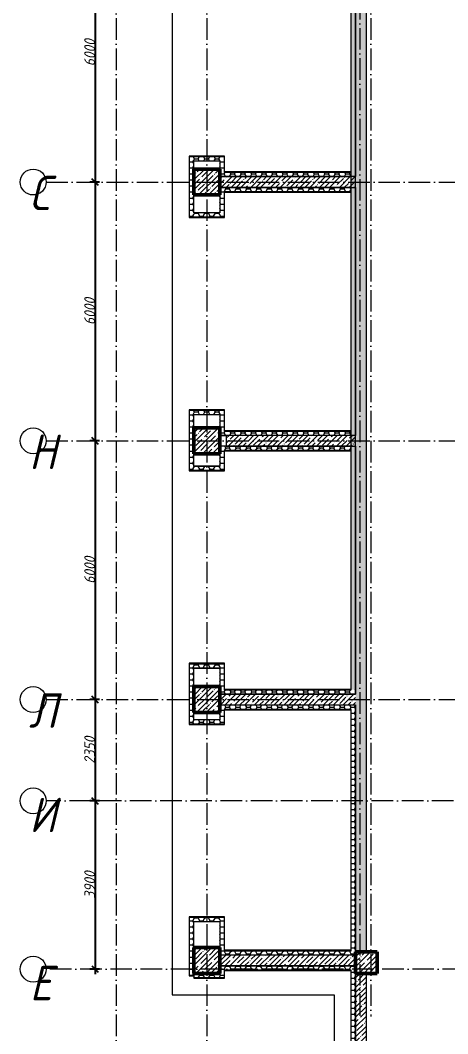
# Model space of a CAD drawing. Header units: millimetres. Extents: x -606178 to 312196, y -19338 to 632709.
# Drawn here: x -533340 to -523432, y 462726 to 486227 of the extents above; entities that cross this region are included whole.
import ezdxf

# ---------------------------------------------------------------- set-up
doc = ezdxf.new("R2010")
doc.units = ezdxf.units.MM
doc.linetypes.add('50_200_ШТРИХ_1Т_ш5_п1_п1_', pattern=[700, 500, -100, 0, -100])
for name, color, linetype, lineweight in [('A-____-____-DIMS', 7, 'Continuous', 9), ('A-FLOR-____-OTLN', 7, 'Continuous', 9), ('A-WALL-____-MCUT', 7, 'Continuous', 13), ('A-WALL-____-MCUT-1', 7, 'Continuous', 9), ('A-WALL-____-MCUT-3', 7, 'Continuous', 9), ('A-WALL-____-PATT-1', 7, 'Continuous', 9), ('A-WALL-FNSH-MCUT-1', 7, 'Continuous', 9), ('S-COLS-____-MCUT', 7, 'Continuous', 50), ('S-COLS-____-OTLN', 7, 'Continuous', 9), ('S-GRID-____-IDEN', 7, 'Continuous', 9), ('S-GRID-____-OTLN-1', 7, '50_200_ШТРИХ_1Т_ш5_п1_п1_', 9)]:
    doc.layers.add(name, color=color, linetype=linetype, lineweight=lineweight)
doc.styles.add('ISOCPEUR_I', font='isocpeui.ttf', dxfattribs={"width": 0.9, "height": 2.5})
doc.styles.add('ISOCPEUR_I_9', font='isocpeui.ttf', dxfattribs={"width": 0.9, "height": 250})
doc.dimstyles.new('ISO-2_5_0_9К_БОЛЬШОЙ_ОСИ', dxfattribs={"dimscale": 304.8, "dimtxt": 248.995294, "dimasz": 0.492126, "dimexe": 0.393701, "dimexo": 0, "dimgap": 0, "dimtad": 1, "dimdec": 0, "dimzin": 0, "dimdsep": 46, "dimtxsty": 'ISOCPEUR_I_9', "dimblk1": 'OBLIQUE', "dimblk2": 'OBLIQUE', "dimsah": 1, "dimcen": 0.09, "dimdle": 0.393701, "dimazin": 0, "dimtfac": 1, "dimtdec": 4, "dimtix": 1, "dimtmove": 0, "dimatfit": 3, "dimfxl": 1, "dimtvp": 1, "dimtolj": 1, "dimtzin": 0, "dimarcsym": 2})
pattern_1 = [(45, (-600067.05, 451794.26), (-114.04925, 114.04925), []), (45, (-599953, 451794.26), (-114.04925, 114.04925), [201.612, -40.322, 3.353, -36.97])]
pattern_2 = [(0, (-600067.05, 451794.26), (120.968, 69.841), [80.645, -161.29]), (120, (-600067.05, 451794.26), (-120.96808, 69.84086), [80.645, -161.29]), (60, (-600067.05, 451794.26), (-8e-05, 139.68186), [0, -161.29, 80.645, 0])]

# ---------------------------------------------------------------- blocks, each defined once
blk = doc.blocks.new('BSC_Колонна _Прямоугольная - 600х600-V9-АР1_Кладочный план подвала в осях 1-64_А-ГГ')
at = {"layer": 'S-COLS-____-OTLN'}
h = blk.add_hatch(dxfattribs=at)
h.set_pattern_fill('FP_18', color=256, style=0, pattern_type=2)
h.set_pattern_definition([(45, (-71050, -30681.04), (-114.04925, 114.04925), []), (45, (-70935.95, -30681.04), (-114.04925, 114.04925), [201.613, -40.323, 3.353, -36.97])])
h.paths.add_polyline_path([(-300, -300), (300, -300), (300, 300), (-300, 300), (-300, 154)], flags=0)
at = {"layer": 'S-COLS-____-MCUT'}
for p, q in [((300, 300), (-300, 300)), ((-300, 300), (-300, -300)), ((300, -300), (300, 300)), ((-300, -300), (300, -300))]:
    blk.add_line(p, q, dxfattribs=at)
blk = doc.blocks.new('BSC_Колонна _Прямоугольная - 600х600-V10-АР1_Кладочный план подвала в осях 1-64_А-ГГ')
at = {"layer": 'S-COLS-____-OTLN'}
h = blk.add_hatch(dxfattribs=at)
h.set_pattern_fill('FP_19', color=256, style=0, pattern_type=2)
h.set_pattern_definition([(45, (-71050, -24681.04), (-114.04925, 114.04925), []), (45, (-70935.95, -24681.04), (-114.04925, 114.04925), [201.613, -40.323, 3.353, -36.97])])
h.paths.add_polyline_path([(-300, -300), (300, -300), (300, 300), (-300, 300), (-300, 134)], flags=0)
at = {"layer": 'S-COLS-____-MCUT'}
for p, q in [((300, 300), (-300, 300)), ((-300, 300), (-300, -300)), ((300, -300), (300, 300)), ((-300, -300), (300, -300))]:
    blk.add_line(p, q, dxfattribs=at)
blk = doc.blocks.new('BSC_Колонна _Прямоугольная - 600х600-V11-АР1_Кладочный план подвала в осях 1-64_А-ГГ')
at = {"layer": 'S-COLS-____-OTLN'}
h = blk.add_hatch(dxfattribs=at)
h.set_pattern_fill('FP_20', color=256, style=0, pattern_type=2)
h.set_pattern_definition([(45, (-71050, -18681.04), (-114.04925, 114.04925), []), (45, (-70935.95, -18681.04), (-114.04925, 114.04925), [201.613, -40.323, 3.353, -36.97])])
h.paths.add_polyline_path([(-300, -300), (300, -300), (300, 300), (-300, 300), (-300, 114)], flags=0)
at = {"layer": 'S-COLS-____-MCUT'}
for p, q in [((300, 300), (-300, 300)), ((-300, 300), (-300, -300)), ((300, -300), (300, 300)), ((-300, -300), (300, -300))]:
    blk.add_line(p, q, dxfattribs=at)
blk = doc.blocks.new('BSC_Колонна _Прямоугольная - 600х600-V85-АР1_Кладочный план подвала в осях 1-64_А-ГГ')
at = {"layer": 'S-COLS-____-OTLN'}
h = blk.add_hatch(dxfattribs=at)
h.set_pattern_fill('FP_97', color=256, style=0, pattern_type=2)
h.set_pattern_definition([(45, (-71050, -12631.04), (-114.04925, 114.04925), []), (45, (-70935.95, -12631.04), (-114.04925, 114.04925), [201.613, -40.323, 3.353, -36.97])])
h.paths.add_polyline_path([(-300, -300), (300, -300), (300, 300), (-300, 300), (-300, 144)], flags=0)
at = {"layer": 'S-COLS-____-MCUT'}
for p, q in [((300, 300), (-300, 300)), ((-300, 300), (-300, -300)), ((300, -300), (300, 300)), ((-300, -300), (300, -300))]:
    blk.add_line(p, q, dxfattribs=at)
blk = doc.blocks.new('BSC_Колонна _Прямоугольная - 500х500-V144-АР1_Кладочный план подвала в осях 1-64_А-ГГ')
at = {"layer": 'S-COLS-____-OTLN'}
h = blk.add_hatch(dxfattribs=at)
h.set_pattern_fill('FP_160', color=256, style=0, pattern_type=2)
h.set_pattern_definition([(45, (-74750, -12581.04), (-114.04925, 114.04925), []), (45, (-74635.95, -12581.04), (-114.04925, 114.04925), [201.613, -40.323, 3.353, -36.97])])
h.paths.add_polyline_path([(-250, -250), (250, -250), (250, 250), (-250, 250), (-250, 194)], flags=0)
at = {"layer": 'S-COLS-____-MCUT'}
for p, q in [((250, 250), (-250, 250)), ((-250, 250), (-250, -250)), ((250, -250), (250, 250)), ((-250, -250), (250, -250))]:
    blk.add_line(p, q, dxfattribs=at)
blk = doc.blocks.new('Ось сетки - Круг_Ø6_00__ISO-2_5_0_9K_-25732049-АР1_Кладочный план подвала в осях 1-64_А-ГГ')
at = {"layer": 'S-GRID-____-IDEN'}
blk.add_circle((0, 0), 3, dxfattribs=at)
blk = doc.blocks.new('_Oblique')
at = {"color": 0, "linetype": 'ByBlock', "lineweight": -2}
blk.add_line((-0.5, -0.5), (0.5, 0.5), dxfattribs=at)
blk = doc.blocks.new('*D3978')
at = {"layer": 'A-____-____-DIMS', "color": 0, "lineweight": -2, "transparency": 16777216}
for p, q in [((-531607, 488595), (-531607, 482355)), ((-531501, 488475), (-531727, 488475)), ((-531501, 482475), (-531727, 482475))]:
    blk.add_line(p, q, dxfattribs=at)
at = {"layer": 'Defpoints', "color": 0, "transparency": 16777216}
for p in [(-531501, 488475), (-531607, 482475), (-531501, 482475)]:
    blk.add_point(p, dxfattribs=at)
at = {"layer": 'A-____-____-DIMS', "color": 0, "lineweight": -2, "transparency": 16777216, "xscale": 150, "yscale": 150, "zscale": 150}
for p, rotation in [((-531607, 488475), 90), ((-531607, 482475), 270)]:
    blk.add_blockref('_Oblique', p, dxfattribs=dict(at, rotation=rotation))
at = {"layer": 'A-____-____-DIMS', "color": 0, "transparency": 16777216, "insert": (-531732, 485475), "char_height": 250, "width": 758.48, "attachment_point": 5, "rotation": 90, "style": 'ISOCPEUR_I_9'}
blk.add_mtext('\\A1;6000', dxfattribs=at)
blk = doc.blocks.new('*D3979')
at = {"layer": 'A-____-____-DIMS', "color": 0, "lineweight": -2, "transparency": 16777216}
for p, q in [((-531501, 482475), (-531727, 482475)), ((-531607, 482595), (-531607, 476355)), ((-531501, 476475), (-531727, 476475))]:
    blk.add_line(p, q, dxfattribs=at)
at = {"layer": 'Defpoints', "color": 0, "transparency": 16777216}
for p in [(-531501, 482475), (-531607, 476475), (-531501, 476475)]:
    blk.add_point(p, dxfattribs=at)
at = {"layer": 'A-____-____-DIMS', "color": 0, "lineweight": -2, "transparency": 16777216, "xscale": 150, "yscale": 150, "zscale": 150}
for p, rotation in [((-531607, 482475), 90), ((-531607, 476475), 270)]:
    blk.add_blockref('_Oblique', p, dxfattribs=dict(at, rotation=rotation))
at = {"layer": 'A-____-____-DIMS', "color": 0, "transparency": 16777216, "insert": (-531732, 479475), "char_height": 250, "width": 758.48, "attachment_point": 5, "rotation": 90, "style": 'ISOCPEUR_I_9'}
blk.add_mtext('\\A1;6000', dxfattribs=at)
blk = doc.blocks.new('*D3980')
at = {"layer": 'A-____-____-DIMS', "color": 0, "lineweight": -2, "transparency": 16777216}
for p, q in [((-531607, 476595), (-531607, 470355)), ((-531501, 476475), (-531727, 476475)), ((-531501, 470475), (-531727, 470475))]:
    blk.add_line(p, q, dxfattribs=at)
at = {"layer": 'Defpoints', "color": 0, "transparency": 16777216}
for p in [(-531501, 476475), (-531607, 470475), (-531501, 470475)]:
    blk.add_point(p, dxfattribs=at)
at = {"layer": 'A-____-____-DIMS', "color": 0, "lineweight": -2, "transparency": 16777216, "xscale": 150, "yscale": 150, "zscale": 150}
for p, rotation in [((-531607, 476475), 90), ((-531607, 470475), 270)]:
    blk.add_blockref('_Oblique', p, dxfattribs=dict(at, rotation=rotation))
at = {"layer": 'A-____-____-DIMS', "color": 0, "transparency": 16777216, "insert": (-531732, 473475), "char_height": 250, "width": 758.48, "attachment_point": 5, "rotation": 90, "style": 'ISOCPEUR_I_9'}
blk.add_mtext('\\A1;6000', dxfattribs=at)
blk = doc.blocks.new('*D3981')
at = {"layer": 'A-____-____-DIMS', "color": 0, "lineweight": -2, "transparency": 16777216}
for p, q in [((-531607, 470595), (-531607, 468005)), ((-531501, 470475), (-531727, 470475)), ((-531501, 468125), (-531727, 468125))]:
    blk.add_line(p, q, dxfattribs=at)
at = {"layer": 'Defpoints', "color": 0, "transparency": 16777216}
for p in [(-531501, 470475), (-531607, 468125), (-531501, 468125)]:
    blk.add_point(p, dxfattribs=at)
at = {"layer": 'A-____-____-DIMS', "color": 0, "lineweight": -2, "transparency": 16777216, "xscale": 150, "yscale": 150, "zscale": 150}
for p, rotation in [((-531607, 470475), 90), ((-531607, 468125), 270)]:
    blk.add_blockref('_Oblique', p, dxfattribs=dict(at, rotation=rotation))
at = {"layer": 'A-____-____-DIMS', "color": 0, "transparency": 16777216, "insert": (-531732, 469300), "char_height": 250, "width": 758.48, "attachment_point": 5, "rotation": 90, "style": 'ISOCPEUR_I_9'}
blk.add_mtext('\\A1;2350', dxfattribs=at)
blk = doc.blocks.new('*D3982')
at = {"layer": 'A-____-____-DIMS', "color": 0, "lineweight": -2, "transparency": 16777216}
for p, q in [((-531607, 468245), (-531607, 464105)), ((-531501, 468125), (-531727, 468125)), ((-531501, 464225), (-531727, 464225))]:
    blk.add_line(p, q, dxfattribs=at)
at = {"layer": 'Defpoints', "color": 0, "transparency": 16777216}
for p in [(-531501, 468125), (-531607, 464225), (-531501, 464225)]:
    blk.add_point(p, dxfattribs=at)
at = {"layer": 'A-____-____-DIMS', "color": 0, "lineweight": -2, "transparency": 16777216, "xscale": 150, "yscale": 150, "zscale": 150}
for p, rotation in [((-531607, 468125), 90), ((-531607, 464225), 270)]:
    blk.add_blockref('_Oblique', p, dxfattribs=dict(at, rotation=rotation))
at = {"layer": 'A-____-____-DIMS', "color": 0, "transparency": 16777216, "insert": (-531732, 466175), "char_height": 250, "width": 758.48, "attachment_point": 5, "rotation": 90, "style": 'ISOCPEUR_I_9'}
blk.add_mtext('\\A1;3900', dxfattribs=at)

msp = doc.modelspace()

# ---------------------------------------------------------------- hatches: boundary and pattern name
at = {"layer": 'A-WALL-____-PATT-1'}
h = msp.add_hatch(dxfattribs=at)
h.set_pattern_fill('FP_1', color=256, style=0, pattern_type=2)
h.set_pattern_definition(pattern_1)
h.paths.add_polyline_path([(-525567.047, 464625.3011), (-525317.047, 464625.3011), (-525317.047, 494225.3011), (-525567.047, 494225.3011), (-525567.047, 466289.0114)], flags=0)
h = msp.add_hatch(dxfattribs=at)
h.set_pattern_fill('FP_91', color=256, style=0, pattern_type=2)
h.set_pattern_definition(pattern_2)
h.paths.add_polyline_path([(-525567.047, 470702.3011), (-525567.047, 470710.3011), (-525569.047, 470710.3011), (-525569.047, 488240.3011), (-525567.047, 488240.3011), (-525567.047, 488248.3011), (-525669.047, 488248.3011), (-525669.047, 470702.3011), (-525569.047, 470702.3011)], flags=0)
h = msp.add_hatch(dxfattribs=at)
h.set_pattern_fill('FP_91', color=256, style=0, pattern_type=2)
h.set_pattern_definition(pattern_2)
h.paths.add_polyline_path([(-528715.047, 482967.3011), (-528715.047, 483067.3011), (-529419.047, 483067.3011), (-529419.047, 482967.3011), (-528717.047, 482967.3011)], flags=0)
h = msp.add_hatch(dxfattribs=at)
h.set_pattern_fill('FP_91', color=256, style=0, pattern_type=2)
h.set_pattern_definition(pattern_2)
h.paths.add_polyline_path([(-529382.2857, 481663.3011), (-529319.047, 481663.3011), (-529319.047, 482967.3011), (-529419.047, 482967.3011), (-529419.047, 481663.3011)], flags=0)
h = msp.add_hatch(dxfattribs=at)
h.set_pattern_fill('FP_91', color=256, style=0, pattern_type=2)
h.set_pattern_definition(pattern_2)
h.paths.add_polyline_path([(-528715.047, 482602.3011), (-528615.047, 482602.3011), (-528615.047, 483067.3011), (-528715.047, 483067.3011), (-528715.047, 482628.921)], flags=0)
h = msp.add_hatch(dxfattribs=at)
h.set_pattern_fill('FP_1', color=256, style=0, pattern_type=2)
h.set_pattern_definition(pattern_1)
h.paths.add_polyline_path([(-525567.047, 482350.3011), (-525567.047, 482600.3011), (-528717.047, 482600.3011), (-528717.047, 482350.3011), (-525847.2793, 482350.3011)], flags=0)
h = msp.add_hatch(dxfattribs=at)
h.set_pattern_fill('FP_91', color=256, style=0, pattern_type=2)
h.set_pattern_definition(pattern_2)
h.paths.add_polyline_path([(-528607.047, 482600.3011), (-528607.047, 482602.3011), (-525677.047, 482602.3011), (-525677.047, 482702.3011), (-528615.047, 482702.3011), (-528615.047, 482600.3011)], flags=0)
h = msp.add_hatch(dxfattribs=at)
h.set_pattern_fill('FP_91', color=256, style=0, pattern_type=2)
h.set_pattern_definition(pattern_2)
h.paths.add_polyline_path([(-528715.047, 481663.3011), (-528615.047, 481663.3011), (-528615.047, 482348.3011), (-528715.047, 482348.3011), (-528715.047, 481763.3011)], flags=0)
h = msp.add_hatch(dxfattribs=at)
h.set_pattern_fill('FP_91', color=256, style=0, pattern_type=2)
h.set_pattern_definition(pattern_2)
h.paths.add_polyline_path([(-525847.2793, 482248.3011), (-525677.047, 482248.3011), (-525677.047, 482348.3011), (-528607.047, 482348.3011), (-528607.047, 482350.3011), (-528615.047, 482350.3011), (-528615.047, 482248.3011), (-527614.7825, 482248.3011)], flags=0)
h = msp.add_hatch(dxfattribs=at)
h.set_pattern_fill('FP_91', color=256, style=0, pattern_type=2)
h.set_pattern_definition(pattern_2)
h.paths.add_polyline_path([(-529319.047, 481663.3011), (-528715.047, 481663.3011), (-528715.047, 481763.3011), (-529319.047, 481763.3011)], flags=0)
h = msp.add_hatch(dxfattribs=at)
h.set_pattern_fill('FP_91', color=256, style=0, pattern_type=2)
h.set_pattern_definition(pattern_2)
h.paths.add_polyline_path([(-528715.047, 477087.3011), (-528715.047, 477187.3011), (-529419.047, 477187.3011), (-529419.047, 477087.3011), (-528717.047, 477087.3011)], flags=0)
h = msp.add_hatch(dxfattribs=at)
h.set_pattern_fill('FP_91', color=256, style=0, pattern_type=2)
h.set_pattern_definition(pattern_2)
h.paths.add_polyline_path([(-529319.047, 475783.3011), (-529319.047, 477087.3011), (-529419.047, 477087.3011), (-529419.047, 475783.3011), (-529382.2857, 475783.3011)], flags=0)
h = msp.add_hatch(dxfattribs=at)
h.set_pattern_fill('FP_91', color=256, style=0, pattern_type=2)
h.set_pattern_definition(pattern_2)
h.paths.add_polyline_path([(-528615.047, 476602.3011), (-528615.047, 477187.3011), (-528715.047, 477187.3011), (-528715.047, 476602.3011)], flags=0)
h = msp.add_hatch(dxfattribs=at)
h.set_pattern_fill('FP_91', color=256, style=0, pattern_type=2)
h.set_pattern_definition(pattern_2)
h.paths.add_polyline_path([(-528615.047, 476600.3011), (-528607.047, 476600.3011), (-528607.047, 476602.3011), (-525677.047, 476602.3011), (-525677.047, 476702.3011), (-528615.047, 476702.3011), (-528615.047, 476602.3011)], flags=0)
h = msp.add_hatch(dxfattribs=at)
h.set_pattern_fill('FP_1', color=256, style=0, pattern_type=2)
h.set_pattern_definition(pattern_1)
h.paths.add_polyline_path([(-525567.047, 476350.3011), (-525567.047, 476600.3011), (-528567.047, 476600.3011), (-528567.047, 476350.3011), (-525847.2793, 476350.3011)], flags=0)
h = msp.add_hatch(dxfattribs=at)
h.set_pattern_fill('FP_91', color=256, style=0, pattern_type=2)
h.set_pattern_definition(pattern_2)
h.paths.add_polyline_path([(-528715.047, 475783.3011), (-528615.047, 475783.3011), (-528615.047, 476348.3011), (-528715.047, 476348.3011), (-528715.047, 475883.3011)], flags=0)
h = msp.add_hatch(dxfattribs=at)
h.set_pattern_fill('FP_91', color=256, style=0, pattern_type=2)
h.set_pattern_definition(pattern_2)
h.paths.add_polyline_path([(-525847.2793, 476248.3011), (-525677.047, 476248.3011), (-525677.047, 476348.3011), (-528607.047, 476348.3011), (-528607.047, 476350.3011), (-528615.047, 476350.3011), (-528615.047, 476248.3011), (-527614.7825, 476248.3011)], flags=0)
h = msp.add_hatch(dxfattribs=at)
h.set_pattern_fill('FP_91', color=256, style=0, pattern_type=2)
h.set_pattern_definition(pattern_2)
h.paths.add_polyline_path([(-529317.047, 475783.3011), (-528715.047, 475783.3011), (-528715.047, 475883.3011), (-529319.047, 475883.3011), (-529319.047, 475783.3011)], flags=0)
h = msp.add_hatch(dxfattribs=at)
h.set_pattern_fill('FP_91', color=256, style=0, pattern_type=2)
h.set_pattern_definition(pattern_2)
h.paths.add_polyline_path([(-529419.047, 471207.3011), (-528715.047, 471207.3011), (-528715.047, 471307.3011), (-529419.047, 471307.3011)], flags=0)
h = msp.add_hatch(dxfattribs=at)
h.set_pattern_fill('FP_91', color=256, style=0, pattern_type=2)
h.set_pattern_definition(pattern_2)
h.paths.add_polyline_path([(-529319.047, 469903.3011), (-529319.047, 471207.3011), (-529419.047, 471207.3011), (-529419.047, 469903.3011), (-529382.2857, 469903.3011)], flags=0)
h = msp.add_hatch(dxfattribs=at)
h.set_pattern_fill('FP_91', color=256, style=0, pattern_type=2)
h.set_pattern_definition(pattern_2)
h.paths.add_polyline_path([(-528715.047, 470602.3011), (-528615.047, 470602.3011), (-528615.047, 471307.3011), (-528715.047, 471307.3011), (-528715.047, 471207.3011)], flags=0)
h = msp.add_hatch(dxfattribs=at)
h.set_pattern_fill('FP_1', color=256, style=0, pattern_type=2)
h.set_pattern_definition(pattern_1)
h.paths.add_polyline_path([(-525847.2793, 470350.3011), (-525567.047, 470350.3011), (-525567.047, 470600.3011), (-528717.047, 470600.3011), (-528717.047, 470350.3011), (-527614.7825, 470350.3011)], flags=0)
h = msp.add_hatch(dxfattribs=at)
h.set_pattern_fill('FP_91', color=256, style=0, pattern_type=2)
h.set_pattern_definition(pattern_2)
h.paths.add_polyline_path([(-528607.047, 470600.3011), (-528607.047, 470602.3011), (-525569.047, 470602.3011), (-525569.047, 470702.3011), (-528615.047, 470702.3011), (-528615.047, 470600.3011)], flags=0)
h = msp.add_hatch(dxfattribs=at)
h.set_pattern_fill('FP_91', color=256, style=0, pattern_type=2)
h.set_pattern_definition(pattern_2)
h.paths.add_polyline_path([(-528615.047, 469903.3011), (-528615.047, 470348.3011), (-528715.047, 470348.3011), (-528715.047, 469903.3011)], flags=0)
h = msp.add_hatch(dxfattribs=at)
h.set_pattern_fill('FP_91', color=256, style=0, pattern_type=2)
h.set_pattern_definition(pattern_2)
h.paths.add_polyline_path([(-525847.2793, 470248.3011), (-525569.047, 470248.3011), (-525569.047, 470348.3011), (-528607.047, 470348.3011), (-528607.047, 470350.3011), (-528615.047, 470350.3011), (-528615.047, 470248.3011), (-527614.7825, 470248.3011)], flags=0)
h = msp.add_hatch(dxfattribs=at)
h.set_pattern_fill('FP_91', color=256, style=0, pattern_type=2)
h.set_pattern_definition(pattern_2)
h.paths.add_polyline_path([(-525569.047, 464652.3011), (-525567.047, 464652.3011), (-525567.047, 464660.3011), (-525569.047, 464660.3011), (-525569.047, 470240.3011), (-525567.047, 470240.3011), (-525567.047, 470248.3011), (-525669.047, 470248.3011), (-525669.047, 464652.3011)], flags=0)
h = msp.add_hatch(dxfattribs=at)
h.set_pattern_fill('FP_91', color=256, style=0, pattern_type=2)
h.set_pattern_definition(pattern_2)
h.paths.add_polyline_path([(-528715.047, 469903.3011), (-528715.047, 470003.3011), (-529319.047, 470003.3011), (-529319.047, 469903.3011), (-528717.047, 469903.3011)], flags=0)
h = msp.add_hatch(dxfattribs=at)
h.set_pattern_fill('FP_91', color=256, style=0, pattern_type=2)
h.set_pattern_definition(pattern_2)
h.paths.add_polyline_path([(-528715.047, 465327.3011), (-528715.047, 465427.3011), (-529419.047, 465427.3011), (-529419.047, 465327.3011), (-528717.047, 465327.3011)], flags=0)
h = msp.add_hatch(dxfattribs=at)
h.set_pattern_fill('FP_91', color=256, style=0, pattern_type=2)
h.set_pattern_definition(pattern_2)
h.paths.add_polyline_path([(-529319.047, 464070.3011), (-529319.047, 465327.3011), (-529419.047, 465327.3011), (-529419.047, 464070.3011), (-529382.2857, 464070.3011)], flags=0)
h = msp.add_hatch(dxfattribs=at)
h.set_pattern_fill('FP_91', color=256, style=0, pattern_type=2)
h.set_pattern_definition(pattern_2)
h.paths.add_polyline_path([(-528615.047, 464552.3011), (-528615.047, 465427.3011), (-528715.047, 465427.3011), (-528715.047, 464552.3011)], flags=0)
h = msp.add_hatch(dxfattribs=at)
h.set_pattern_fill('FP_91', color=256, style=0, pattern_type=2)
h.set_pattern_definition(pattern_2)
h.paths.add_polyline_path([(-528607.047, 464550.3011), (-528607.047, 464552.3011), (-525569.047, 464552.3011), (-525569.047, 464652.3011), (-528615.047, 464652.3011), (-528615.047, 464550.3011)], flags=0)
h = msp.add_hatch(dxfattribs=at)
h.set_pattern_fill('FP_1', color=256, style=0, pattern_type=2)
h.set_pattern_definition(pattern_1)
h.paths.add_polyline_path([(-525567.047, 464300.3011), (-525567.047, 464550.3011), (-528717.047, 464550.3011), (-528717.047, 464300.3011), (-525847.2793, 464300.3011)], flags=0)
h = msp.add_hatch(dxfattribs=at)
h.set_pattern_fill('FP_91', color=256, style=0, pattern_type=2)
h.set_pattern_definition(pattern_2)
h.paths.add_polyline_path([(-528715.047, 464023.3011), (-528615.047, 464023.3011), (-528615.047, 464298.3011), (-528715.047, 464298.3011), (-528715.047, 464123.3011)], flags=0)
h = msp.add_hatch(dxfattribs=at)
h.set_pattern_fill('FP_91', color=256, style=0, pattern_type=2)
h.set_pattern_definition(pattern_2)
h.paths.add_polyline_path([(-525847.2793, 464198.3011), (-525569.047, 464198.3011), (-525569.047, 464298.3011), (-528607.047, 464298.3011), (-528607.047, 464300.3011), (-528615.047, 464300.3011), (-528615.047, 464198.3011), (-527614.7825, 464198.3011)], flags=0)
h = msp.add_hatch(dxfattribs=at)
h.set_pattern_fill('FP_91', color=256, style=0, pattern_type=2)
h.set_pattern_definition(pattern_2)
h.paths.add_polyline_path([(-525669.047, 461277.3011), (-525569.047, 461277.3011), (-525569.047, 464190.3011), (-525567.047, 464190.3011), (-525567.047, 464198.3011), (-525669.047, 464198.3011), (-525669.047, 461377.3011)], flags=0)
h = msp.add_hatch(dxfattribs=at)
h.set_pattern_fill('FP_91', color=256, style=0, pattern_type=2)
h.set_pattern_definition(pattern_2)
h.paths.add_polyline_path([(-529317.047, 464023.3011), (-528715.047, 464023.3011), (-528715.047, 464123.3011), (-529317.047, 464123.3011)], flags=0)
h = msp.add_hatch(dxfattribs=at)
h.set_pattern_fill('FP_1', color=256, style=0, pattern_type=2)
h.set_pattern_definition(pattern_1)
h.paths.add_polyline_path([(-525317.047, 461275.3011), (-525317.047, 464125.3011), (-525567.047, 464125.3011), (-525567.047, 461275.3011)], flags=0)

# ---------------------------------------------------------------- linework, layer by layer
at = {"layer": 'A-FLOR-____-OTLN'}
for p, q in [((-529817.047, 495225.3011), (-529817.047, 463625.3011)), ((-529817.047, 463625.3011), (-526067.047, 463625.3011)), ((-526067.047, 463625.3011), (-526067.047, 461775.3011))]:
    msp.add_line(p, q, dxfattribs=at)
at = {"layer": 'A-WALL-____-MCUT'}
for p, q in [((-525677.047, 488240.3011), (-525677.047, 482710.3011)), ((-525669.047, 470702.3011), (-525669.047, 488248.3011)), ((-528607.047, 483075.3011), (-529427.047, 483075.3011)), ((-529427.047, 483075.3011), (-529427.047, 481655.3011)), ((-529419.047, 483067.3011), (-528615.047, 483067.3011)), ((-529419.047, 481663.3011), (-529419.047, 483067.3011)), ((-528615.047, 483067.3011), (-528615.047, 482702.3011)), ((-528607.047, 482710.3011), (-528607.047, 483075.3011)), ((-525677.047, 482710.3011), (-528607.047, 482710.3011)), ((-528615.047, 482702.3011), (-525677.047, 482702.3011)), ((-525677.047, 482702.3011), (-525677.047, 482248.3011)), ((-528615.047, 482248.3011), (-528615.047, 481663.3011)), ((-525677.047, 482248.3011), (-528615.047, 482248.3011)), ((-528607.047, 481655.3011), (-528607.047, 482240.3011)), ((-528607.047, 482240.3011), (-525677.047, 482240.3011)), ((-525677.047, 482240.3011), (-525677.047, 476710.3011)), ((-529427.047, 481655.3011), (-528607.047, 481655.3011)), ((-528615.047, 481663.3011), (-529419.047, 481663.3011)), ((-528607.047, 477195.3011), (-529427.047, 477195.3011)), ((-529427.047, 477195.3011), (-529427.047, 475775.3011)), ((-529419.047, 477187.3011), (-528615.047, 477187.3011)), ((-529419.047, 475783.3011), (-529419.047, 477187.3011)), ((-528615.047, 477187.3011), (-528615.047, 476702.3011)), ((-528607.047, 476710.3011), (-528607.047, 477195.3011)), ((-528615.047, 476702.3011), (-525677.047, 476702.3011)), ((-528615.047, 476600.3011), (-528607.047, 476600.3011)), ((-525677.047, 476710.3011), (-528607.047, 476710.3011)), ((-525677.047, 476702.3011), (-525677.047, 476248.3011)), ((-528607.047, 476350.3011), (-528615.047, 476350.3011)), ((-528615.047, 476248.3011), (-528615.047, 475783.3011)), ((-525677.047, 476248.3011), (-528615.047, 476248.3011)), ((-528607.047, 475775.3011), (-528607.047, 476240.3011)), ((-528607.047, 476240.3011), (-525677.047, 476240.3011)), ((-525677.047, 476240.3011), (-525677.047, 470710.3011)), ((-529427.047, 475775.3011), (-528607.047, 475775.3011)), ((-528615.047, 475783.3011), (-529419.047, 475783.3011)), ((-528607.047, 471315.3011), (-529427.047, 471315.3011)), ((-529427.047, 471315.3011), (-529427.047, 469895.3011)), ((-529419.047, 471307.3011), (-528615.047, 471307.3011)), ((-529419.047, 469903.3011), (-529419.047, 471307.3011)), ((-528615.047, 471307.3011), (-528615.047, 470702.3011)), ((-528607.047, 470710.3011), (-528607.047, 471315.3011)), ((-528615.047, 470702.3011), (-525669.047, 470702.3011)), ((-525677.047, 470710.3011), (-528607.047, 470710.3011)), ((-528615.047, 470248.3011), (-528615.047, 469903.3011)), ((-525669.047, 470248.3011), (-528615.047, 470248.3011)), ((-525669.047, 464652.3011), (-525669.047, 470248.3011)), ((-528607.047, 469895.3011), (-528607.047, 470240.3011)), ((-528607.047, 470240.3011), (-525677.047, 470240.3011)), ((-525677.047, 470240.3011), (-525677.047, 464660.3011)), ((-529427.047, 469895.3011), (-528607.047, 469895.3011)), ((-528615.047, 469903.3011), (-529419.047, 469903.3011)), ((-528607.047, 465435.3011), (-529427.047, 465435.3011)), ((-529427.047, 465435.3011), (-529427.047, 464070.3011)), ((-529419.047, 465427.3011), (-528615.047, 465427.3011)), ((-529419.047, 464070.3011), (-529419.047, 465427.3011)), ((-528615.047, 465427.3011), (-528615.047, 464652.3011)), ((-528607.047, 464660.3011), (-528607.047, 465435.3011)), ((-528615.047, 464652.3011), (-525669.047, 464652.3011)), ((-525677.047, 464660.3011), (-528607.047, 464660.3011)), ((-528615.047, 464198.3011), (-528615.047, 464023.3011)), ((-525669.047, 464198.3011), (-528615.047, 464198.3011)), ((-528607.047, 464015.3011), (-528607.047, 464190.3011)), ((-528607.047, 464190.3011), (-525677.047, 464190.3011)), ((-525677.047, 464190.3011), (-525677.047, 461385.3011)), ((-525669.047, 461377.3011), (-525669.047, 464198.3011)), ((-529427.047, 464070.3011), (-529419.047, 464070.3011)), ((-529317.047, 464023.3011), (-529317.047, 464015.3011)), ((-528615.047, 464023.3011), (-529317.047, 464023.3011)), ((-529317.047, 464015.3011), (-528607.047, 464015.3011))]:
    msp.add_line(p, q, dxfattribs=at)
at = {"layer": 'A-WALL-____-MCUT-1'}
for p, q in [((-525317.047, 464625.3011), (-525317.047, 494225.3011)), ((-525567.047, 488350.3011), (-525567.047, 482600.3011)), ((-525567.047, 482600.3011), (-528717.047, 482600.3011)), ((-528717.047, 482350.3011), (-525567.047, 482350.3011)), ((-525567.047, 482350.3011), (-525567.047, 476600.3011)), ((-525567.047, 476600.3011), (-528567.047, 476600.3011)), ((-528567.047, 476600.3011), (-528567.047, 476350.3011)), ((-528567.047, 476350.3011), (-525567.047, 476350.3011)), ((-525567.047, 476350.3011), (-525567.047, 470600.3011)), ((-525567.047, 470600.3011), (-528717.047, 470600.3011)), ((-528717.047, 470350.3011), (-525567.047, 470350.3011)), ((-525567.047, 470350.3011), (-525567.047, 464625.3011)), ((-525567.047, 464550.3011), (-528717.047, 464550.3011)), ((-528717.047, 464300.3011), (-525567.047, 464300.3011)), ((-525567.047, 464125.3011), (-525567.047, 461275.3011)), ((-525317.047, 461275.3011), (-525317.047, 464125.3011))]:
    msp.add_line(p, q, dxfattribs=at)
at = {"layer": 'A-WALL-____-MCUT-3'}
for p, q in [((-525569.047, 470600.3011), (-525569.047, 488350.3011)), ((-529319.047, 482967.3011), (-528715.047, 482967.3011)), ((-529319.047, 481763.3011), (-529319.047, 482967.3011)), ((-528715.047, 482967.3011), (-528715.047, 482600.3011)), ((-528717.047, 482602.3011), (-525677.047, 482602.3011)), ((-528615.047, 482600.3011), (-528615.047, 482602.3011)), ((-525677.047, 482348.3011), (-528717.047, 482348.3011)), ((-528715.047, 482350.3011), (-528715.047, 481763.3011)), ((-528615.047, 482348.3011), (-528615.047, 482350.3011)), ((-528715.047, 481763.3011), (-529319.047, 481763.3011)), ((-529319.047, 477087.3011), (-528715.047, 477087.3011)), ((-529319.047, 475883.3011), (-529319.047, 477087.3011)), ((-528715.047, 477087.3011), (-528715.047, 476600.3011)), ((-528717.047, 476602.3011), (-525677.047, 476602.3011)), ((-528717.047, 476600.3011), (-528615.047, 476600.3011)), ((-528615.047, 476600.3011), (-528615.047, 476602.3011)), ((-525677.047, 476348.3011), (-528717.047, 476348.3011)), ((-528615.047, 476350.3011), (-528715.047, 476350.3011)), ((-528715.047, 476350.3011), (-528715.047, 475883.3011)), ((-528615.047, 476348.3011), (-528615.047, 476350.3011)), ((-528715.047, 475883.3011), (-529319.047, 475883.3011)), ((-529319.047, 471207.3011), (-528715.047, 471207.3011)), ((-529319.047, 470003.3011), (-529319.047, 471207.3011)), ((-528715.047, 471207.3011), (-528715.047, 470600.3011)), ((-528717.047, 470602.3011), (-525567.047, 470602.3011)), ((-528615.047, 470600.3011), (-528615.047, 470602.3011)), ((-525567.047, 470702.3011), (-525569.047, 470702.3011)), ((-525567.047, 470348.3011), (-528717.047, 470348.3011)), ((-528715.047, 470350.3011), (-528715.047, 470003.3011)), ((-528615.047, 470348.3011), (-528615.047, 470350.3011)), ((-525569.047, 464550.3011), (-525569.047, 470350.3011)), ((-525569.047, 470248.3011), (-525567.047, 470248.3011)), ((-528715.047, 470003.3011), (-529319.047, 470003.3011)), ((-529319.047, 465327.3011), (-528715.047, 465327.3011)), ((-529319.047, 464070.3011), (-529319.047, 465327.3011)), ((-528715.047, 465327.3011), (-528715.047, 464550.3011)), ((-525567.047, 464652.3011), (-525569.047, 464652.3011)), ((-528717.047, 464552.3011), (-525567.047, 464552.3011)), ((-528615.047, 464550.3011), (-528615.047, 464552.3011)), ((-525567.047, 464298.3011), (-528717.047, 464298.3011)), ((-528715.047, 464300.3011), (-528715.047, 464123.3011)), ((-528615.047, 464298.3011), (-528615.047, 464300.3011)), ((-525569.047, 461275.3011), (-525569.047, 464300.3011)), ((-525569.047, 464198.3011), (-525567.047, 464198.3011)), ((-529419.047, 464070.3011), (-529319.047, 464070.3011)), ((-529317.047, 464123.3011), (-529317.047, 464023.3011)), ((-528715.047, 464123.3011), (-529317.047, 464123.3011))]:
    msp.add_line(p, q, dxfattribs=at)
at = {"layer": 'A-WALL-FNSH-MCUT-1'}
for p, q in [((-529317.047, 482965.3011), (-528717.047, 482965.3011)), ((-529317.047, 482775.3011), (-529317.047, 482965.3011)), ((-528717.047, 482965.3011), (-528717.047, 482775.3011)), ((-525567.047, 476350.3011), (-525567.047, 482600.3011)), ((-529317.047, 481765.3011), (-529317.047, 482175.3011)), ((-528717.047, 482175.3011), (-528717.047, 481765.3011)), ((-528717.047, 481765.3011), (-529317.047, 481765.3011)), ((-529317.047, 477085.3011), (-528717.047, 477085.3011)), ((-529317.047, 476775.3011), (-529317.047, 477085.3011)), ((-528717.047, 477085.3011), (-528717.047, 476775.3011)), ((-528607.047, 476600.3011), (-528567.047, 476600.3011)), ((-529317.047, 475885.3011), (-529317.047, 476175.3011)), ((-528715.047, 476350.3011), (-528717.047, 476350.3011)), ((-528717.047, 476175.3011), (-528717.047, 475885.3011)), ((-528567.047, 476350.3011), (-528607.047, 476350.3011)), ((-528717.047, 475885.3011), (-529317.047, 475885.3011)), ((-529317.047, 471205.3011), (-528717.047, 471205.3011)), ((-529317.047, 470775.3011), (-529317.047, 471205.3011)), ((-528717.047, 471205.3011), (-528717.047, 470775.3011)), ((-529317.047, 470005.3011), (-529317.047, 470175.3011)), ((-528717.047, 470175.3011), (-528717.047, 470005.3011)), ((-528717.047, 470005.3011), (-529317.047, 470005.3011)), ((-529317.047, 465325.3011), (-528717.047, 465325.3011)), ((-529317.047, 464725.3011), (-529317.047, 465325.3011)), ((-528717.047, 465325.3011), (-528717.047, 464725.3011)), ((-529319.047, 464070.3011), (-529317.047, 464070.3011)), ((-529317.047, 464125.3011), (-529317.047, 464123.3011))]:
    msp.add_line(p, q, dxfattribs=at)
at = {"layer": 'S-GRID-____-OTLN-1'}
for p, q in [((-531117.047, 501675.2188), (-531117.047, 447311.6528)), ((-529017.047, 501675.2188), (-529017.047, 447502.0463)), ((-525217.047, 501675.2188), (-525217.047, 463125.3011)), ((-525467.047, 501447.3779), (-525467.047, 463125.3011)), ((-532740.2765, 482475.3011), (-509748.2596, 482475.3011)), ((-532740.2765, 476475.3011), (-509748.2596, 476475.3011)), ((-532740.2765, 470475.3011), (-509748.2596, 470475.3011)), ((-495992.6403, 468125.3011), (-532740.2765, 468125.3011)), ((-509748.2596, 464225.3011), (-532740.2765, 464225.3011))]:
    msp.add_line(p, q, dxfattribs=at)

# ---------------------------------------------------------------- block references
at = {"layer": 'S-COLS-____-OTLN'}
for name, p in [('BSC_Колонна _Прямоугольная - 600х600-V9-АР1_Кладочный план подвала в осях 1-64_А-ГГ', (-529017.047, 482475.3011)), ('BSC_Колонна _Прямоугольная - 600х600-V10-АР1_Кладочный план подвала в осях 1-64_А-ГГ', (-529017.047, 476475.3011)), ('BSC_Колонна _Прямоугольная - 600х600-V11-АР1_Кладочный план подвала в осях 1-64_А-ГГ', (-529017.047, 470475.3011)), ('BSC_Колонна _Прямоугольная - 600х600-V85-АР1_Кладочный план подвала в осях 1-64_А-ГГ', (-529017.047, 464425.3011)), ('BSC_Колонна _Прямоугольная - 500х500-V144-АР1_Кладочный план подвала в осях 1-64_А-ГГ', (-525317.047, 464375.3011))]:
    msp.add_blockref(name, p, dxfattribs=at)
at = {"layer": 'S-GRID-____-IDEN', "xscale": 99.99999999999993, "yscale": 99.99999999999993, "zscale": 99.99999999999993}
for p, rotation in [((-533040.2765, 482475.3011), 269.9999999999995), ((-533040.2765, 476475.3011), 269.9999999999995), ((-533040.2765, 470475.3011), 269.9999999999995), ((-533040.2765, 468125.3011), 89.99999999999982), ((-533040.2765, 464225.3011), 89.9999999999998)]:
    msp.add_blockref('Ось сетки - Круг_Ø6_00__ISO-2_5_0_9K_-25732049-АР1_Кладочный план подвала в осях 1-64_А-ГГ', p, dxfattribs=dict(at, rotation=rotation))

# ---------------------------------------------------------------- texts
at = {"layer": 'S-GRID-____-IDEN', "char_height": 800, "attachment_point": 1, "style": 'ISOCPEUR_I'}
for s, insert, width in [('\\fISOCPEUR|b0|i1|c204|p34|;\\W.9;С', (-533129.256, 482621.9336), 202.02525), ('\\fISOCPEUR|b0|i1|c204|p34|;\\W.9;Н', (-533138.256, 476621.9336), 223.670812), ('\\fISOCPEUR|b0|i1|c204|p34|;\\W.9;Л', (-533138.256, 470621.9336), 223.670812), ('\\fISOCPEUR|b0|i1|c204|p34|;\\W.9;И', (-533133.097, 468201.377), 223.670812), ('\\fISOCPEUR|b0|i1|c204|p34|;\\W.9;Е', (-533124.097, 464301.377), 202.02525)]:
    msp.add_mtext(s, dxfattribs=dict(at, insert=insert, width=width))

# ---------------------------------------------------------------- dimensions: what is measured, and where the dimension line sits
at = {"layer": 'A-____-____-DIMS'}
for base, p1, p2, override, picture, middle in [((-531606.689, 482475.3011), (-531500.623, 488475.3011), (-531500.623, 482475.3011), {"dimtxt": 400, "dimpost": '<>', "dimfxl": 6000}, '*D3978', (-531731.689, 485475.3011)), ((-531606.689, 476475.3011), (-531500.623, 482475.3011), (-531500.623, 476475.3011), {"dimtxt": 400, "dimpost": '<>', "dimfxl": 6000}, '*D3979', (-531731.689, 479475.3011)), ((-531606.689, 470475.3011), (-531500.623, 476475.3011), (-531500.623, 470475.3011), {"dimtxt": 400, "dimpost": '<>', "dimfxl": 6000}, '*D3980', (-531731.689, 473475.3011)), ((-531606.689, 468125.3011), (-531500.623, 470475.3011), (-531500.623, 468125.3011), {"dimtxt": 400, "dimpost": '<>', "dimfxl": 2350}, '*D3981', (-531731.689, 469300.3011)), ((-531606.689, 464225.3011), (-531500.623, 468125.3011), (-531500.623, 464225.3011), {"dimtxt": 400, "dimpost": '<>', "dimfxl": 3900}, '*D3982', (-531731.689, 466175.3011))]:
    dim = msp.add_linear_dim(base=base, p1=p1, p2=p2, angle=90, dimstyle='ISO-2_5_0_9К_БОЛЬШОЙ_ОСИ', override=override, dxfattribs=at)
    dim.commit()
    dim.dimension.update_dxf_attribs({"geometry": picture, "text_midpoint": middle})

doc.saveas('drawing.dxf')
